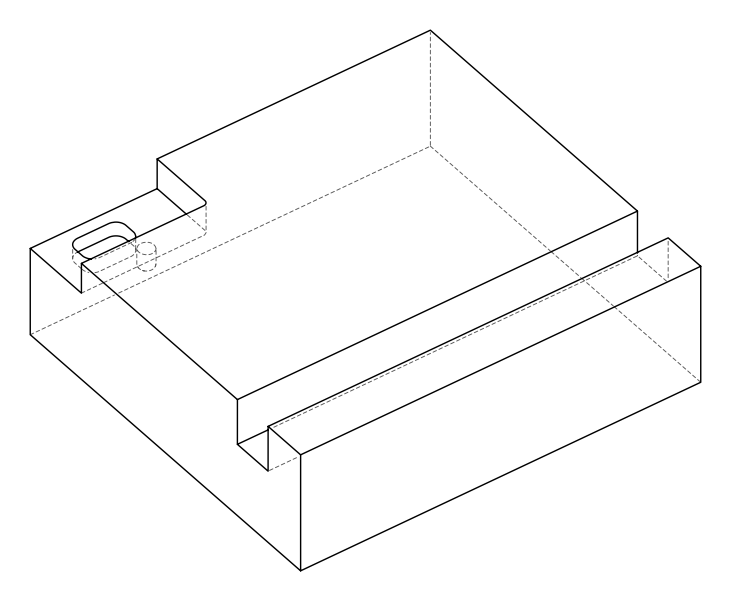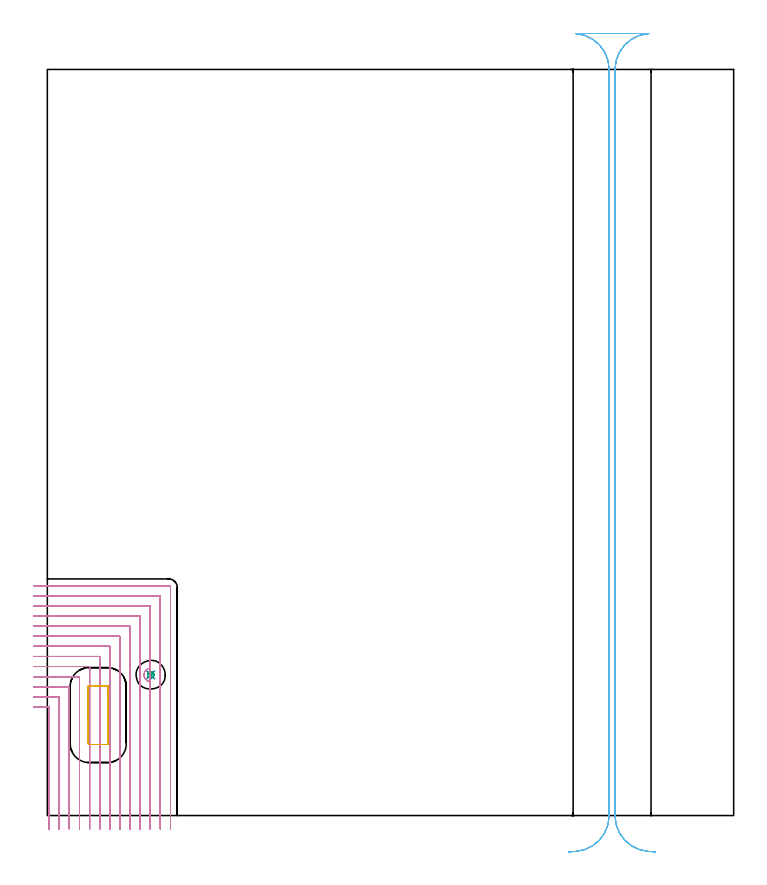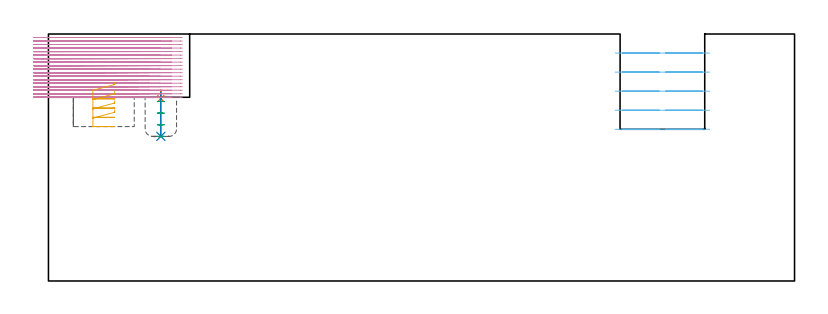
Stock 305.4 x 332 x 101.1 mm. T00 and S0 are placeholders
(PLAN: 6 operations, 5 tool changes, 69.5 min)
(1 SPOT_DRILL | STEP1POCKET | NXT0321_9005460120000 | 0.04 min | 2830 mm3)
(2 DRILL_BLIND_HOLE_INTO_CENTER | STEP1POCKET | UGT0301_229 | 0.08 min | 1601 mm3)
(3 MILL_ROUGH_BLIND_HOLE_CONTOUR | STEP1POCKET | UGT0201_089 | Spiral | 0.26 min | 845 mm3)
(4 MILL_CORNER_NOTCH_RECTANGULAR | CORNER_NOTCH_RECTANGULAR | NXT0201_008 | Follow Part, ap 1.5, ae 75% | 60.03 min | 154293 mm3)
(5 MILL_RECTANGULAR_POCKET | POCKET_RECTANGULAR_STRAIGHT | UGT0201_010 | Follow Part, ap 4, ae 75% | 1 min | 11908 mm3)
(6 MILL_RECTANGULAR_SLOT | SLOT_RECTANGULAR | UGT0201_004 | Follow Part, ap 8, ae 75% | 8.08 min | 448033 mm3)
(TOOL NXT0321_9005460120000 | NC Spot Drill, 142deg, 12mm, Carbide, Uncoated | D12 PA142 FL30 Z2)
(TOOL UGT0301_229 | Twist Drill 11.9 mm | D11.9 PA118 FL100 Z2)
(TOOL UGT0201_089 | End mill 10 mm | D10 R3 FL22 Z4)
(TOOL NXT0201_008 | ENDMILL 6mm [2P460-0600-NA 1630] | D6 FL26 Z6)
(TOOL UGT0201_010 | End Mill 16 mm | D16 FL22 Z2)
(TOOL UGT0201_004 | End Mill 32 mm | D32 FL53 Z6)
(OP 1 SPOT_DRILL)
G17 G21 G94 G90
T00 M6
G54
G17 G0 G90 X46. Y62.6 S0 M3
G43 Z111.1 H0
G94 G81 G98 Z74.645 F250. R78.2
G80
M5
M2
(OP 2 DRILL_BLIND_HOLE_INTO_CENTER)
G17 G21 G94 G90
T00 M6
G54
G17 G0 G90 X46. Y62.6 S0 M3
G43 Z111.1 H0
G94 G81 G98 Z59.2 F250. R77.2
G80
M5
M2
(OP 3 MILL_ROUGH_BLIND_HOLE_CONTOUR)
G17 G21 G94 G90
T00 M6
G54
G17 G0 G90 X46. Y62.6 S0 M3
G43 Z111.1 H0
Z73.45
G94 G3 X46.633 Y63.417 R0.654 F250.
X45.639 Y64.004 R0.817
X44.596 Y62.239 R1.45
X45.639 Y64.004 R-1.45
X45.117 Y63.122 R0.725
X46. Y62.6 R0.725
G0 Z111.1
Z68.7
G3 X46.633 Y63.417 R0.654
X45.639 Y64.004 R0.817
X44.596 Y62.239 R1.45
X45.639 Y64.004 R-1.45
X45.117 Y63.122 R0.725
X46. Y62.6 R0.725
G0 Z111.1
Z63.95
G3 X46.633 Y63.417 R0.654
X45.639 Y64.004 R0.817
X44.596 Y62.239 R1.45
X45.639 Y64.004 R-1.45
X45.117 Y63.122 R0.725
X46. Y62.6 R0.725
G0 Z111.1
Z59.2
G3 X46.633 Y63.417 R0.654
X45.639 Y64.004 R0.817
X44.596 Y62.239 R1.45
X45.639 Y64.004 R-1.45
X45.117 Y63.122 R0.725
X46. Y62.6 R0.725
G0 Z111.1
M5
M2
(OP 4 MILL_CORNER_NOTCH_RECTANGULAR)
G17 G21 G94 G90
T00 M6
G54
G17 G0 G90 X0.8 Y-6. S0 M3
G43 Z111.1 H1
Z99.661
G94 G1 Y-3. F250.
Y48.004 F500.
G3 X0.504 Y48.3 R0.3
G1 X-3.
X-6. F250.
G0 Z111.1
X5.3 Y-6.
Z99.661
G1 Y-3.
Y52.504 F500.
G3 X5.004 Y52.8 R0.3
G1 X-3.
X-6. F250.
G0 Z111.1
X9.8 Y-6.
Z99.661
G1 Y-3.
Y57.004 F500.
G3 X9.504 Y57.3 R0.3
G1 X-3.
X-6. F250.
G0 Z111.1
X14.3 Y-6.
Z99.661
G1 Y-3.
Y61.504 F500.
G3 X14.004 Y61.8 R0.3
G1 X-3.
X-6. F250.
G0 Z111.1
X18.8 Y-6.
Z99.661
G1 Y-3.
Y66.003 F500.
G3 X18.503 Y66.3 R0.3
G1 X-3.
X-6. F250.
G0 Z111.1
X23.3 Y-6.
Z99.661
G1 Y-3.
Y70.503 F500.
G3 X23.003 Y70.8 R0.3
G1 X-3.
X-6. F250.
G0 Z111.1
X27.8 Y-6.
Z99.661
G1 Y-3.
Y75.003 F500.
G3 X27.503 Y75.3 R0.3
G1 X-3.
X-6. F250.
G0 Z111.1
X32.3 Y-6.
Z99.661
G1 Y-3.
Y79.503 F500.
G3 X32.003 Y79.8 R0.3
G1 X-3.
X-6. F250.
G0 Z111.1
X36.8 Y-6.
Z99.661
G1 Y-3.
Y84.003 F500.
G3 X36.503 Y84.3 R0.3
G1 X-3.
X-6. F250.
G0 Z111.1
X41.3 Y-6.
Z99.661
G1 Y-3.
Y88.503 F500.
G3 X41.003 Y88.8 R0.3
G1 X-3.
X-6. F250.
G0 Z111.1
X45.8 Y-6.
Z99.661
G1 Y-3.
Y59.616 F500.
G2 X44.529 Y59.991 R3.003
X44.256 Y60.164 R3.003
G1 X43.883 Y60.486
X43.558 Y60.864
G2 X43.385 Y61.14 R3.007
X44.902 Y65.388 R3.007
X45.544 Y65.56 R2.998
X45.8 Y65.588 R2.998
G1 Y88.503
Y93.002
G3 X45.502 Y93.3 R0.3
G1 X-3.
X-6. F250.
G0 Z111.1
X50.3 Y-6.
Z99.661
G1 Y-3.
Y97.502 F500.
G3 X50.002 Y97.8 R0.3
G1 X-3.
X-6. F250.
G0 Z111.1
X54.8 Y-6.
Z99.661
G1 Y-3.
Y101.5 F500.
G3 X54. Y102.3 R0.8
G1 X-3.
X-6. F250.
G0 Z111.1
X0.8 Y-6.
Z98.222
G1 Y-3.
Y48.004 F500.
G3 X0.504 Y48.3 R0.3
G1 X-3.
X-6. F250.
G0 Z111.1
X5.3 Y-6.
Z98.222
G1 Y-3.
Y52.504 F500.
G3 X5.004 Y52.8 R0.3
G1 X-3.
X-6. F250.
G0 Z111.1
X9.8 Y-6.
Z98.222
G1 Y-3.
Y57.004 F500.
G3 X9.504 Y57.3 R0.3
G1 X-3.
X-6. F250.
G0 Z111.1
X14.3 Y-6.
Z98.222
G1 Y-3.
Y61.504 F500.
G3 X14.004 Y61.8 R0.3
G1 X-3.
X-6. F250.
G0 Z111.1
X18.8 Y-6.
Z98.222
G1 Y-3.
Y66.003 F500.
G3 X18.503 Y66.3 R0.3
G1 X-3.
X-6. F250.
G0 Z111.1
X23.3 Y-6.
Z98.222
G1 Y-3.
Y70.503 F500.
G3 X23.003 Y70.8 R0.3
G1 X-3.
X-6. F250.
G0 Z111.1
X27.8 Y-6.
Z98.222
G1 Y-3.
Y75.003 F500.
G3 X27.503 Y75.3 R0.3
G1 X-3.
X-6. F250.
G0 Z111.1
X32.3 Y-6.
Z98.222
G1 Y-3.
Y79.503 F500.
G3 X32.003 Y79.8 R0.3
G1 X-3.
X-6. F250.
G0 Z111.1
X36.8 Y-6.
Z98.222
G1 Y-3.
Y84.003 F500.
G3 X36.503 Y84.3 R0.3
G1 X-3.
X-6. F250.
G0 Z111.1
X41.3 Y-6.
Z98.222
G1 Y-3.
Y88.503 F500.
G3 X41.003 Y88.8 R0.3
G1 X-3.
X-6. F250.
G0 Z111.1
X45.8 Y-6.
Z98.222
G1 Y-3.
Y59.615 F500.
G2 X44.538 Y59.986 R3.003
X44.256 Y60.163 R3.002
G1 X43.882 Y60.487
X43.558 Y60.864
G2 X43.384 Y61.141 R3.007
X44.902 Y65.388 R3.007
X45.8 Y65.588 R2.998
G1 Y93.002
G3 X45.502 Y93.3 R0.3
G1 X-3.
X-6. F250.
G0 Z111.1
X50.3 Y-6.
Z98.222
G1 Y-3.
Y97.502 F500.
G3 X50.002 Y97.8 R0.3
G1 X-3.
X-6. F250.
G0 Z111.1
X54.8 Y-6.
Z98.222
G1 Y-3.
Y101.5 F500.
G3 X54. Y102.3 R0.8
G1 X-3.
X-6. F250.
G0 Z111.1
X0.8 Y-6.
Z96.783
G1 Y-3.
Y48.004 F500.
G3 X0.504 Y48.3 R0.3
G1 X-3.
X-6. F250.
G0 Z111.1
X5.3 Y-6.
Z96.783
G1 Y-3.
Y52.504 F500.
G3 X5.004 Y52.8 R0.3
G1 X-3.
X-6. F250.
G0 Z111.1
X9.8 Y-6.
Z96.783
G1 Y-3.
Y57.004 F500.
G3 X9.504 Y57.3 R0.3
G1 X-3.
X-6. F250.
G0 Z111.1
X14.3 Y-6.
Z96.783
G1 Y-3.
Y61.504 F500.
G3 X14.004 Y61.8 R0.3
G1 X-3.
X-6. F250.
G0 Z111.1
X18.8 Y-6.
Z96.783
G1 Y-3.
Y66.003 F500.
G3 X18.503 Y66.3 R0.3
G1 X-3.
X-6. F250.
G0 Z111.1
X23.3 Y-6.
Z96.783
G1 Y-3.
Y70.503 F500.
G3 X23.003 Y70.8 R0.3
G1 X-3.
X-6. F250.
G0 Z111.1
X27.8 Y-6.
Z96.783
G1 Y-3.
Y75.003 F500.
G3 X27.503 Y75.3 R0.3
G1 X-3.
X-6. F250.
G0 Z111.1
X32.3 Y-6.
Z96.783
G1 Y-3.
Y79.503 F500.
G3 X32.003 Y79.8 R0.3
G1 X-3.
X-6. F250.
G0 Z111.1
X36.8 Y-6.
Z96.783
G1 Y-3.
Y84.003 F500.
G3 X36.503 Y84.3 R0.3
G1 X-3.
X-6. F250.
G0 Z111.1
X41.3 Y-6.
Z96.783
G1 Y-3.
Y88.503 F500.
G3 X41.003 Y88.8 R0.3
G1 X-3.
X-6. F250.
G0 Z111.1
X45.8 Y-6.
Z96.783
G1 Y-3.
Y59.616 F500.
G2 X44.537 Y59.986 R3.003
X44.256 Y60.163 R3.002
G1 X43.881 Y60.488
X43.558 Y60.864
G2 X43.384 Y61.141 R3.007
X44.902 Y65.388 R3.007
X45.8 Y65.588 R2.998
G1 Y93.002
G3 X45.502 Y93.3 R0.3
G1 X-3.
X-6. F250.
G0 Z111.1
X50.3 Y-6.
Z96.783
G1 Y-3.
Y97.502 F500.
G3 X50.002 Y97.8 R0.3
G1 X-3.
X-6. F250.
G0 Z111.1
X54.8 Y-6.
Z96.783
G1 Y-3.
Y101.5 F500.
G3 X54. Y102.3 R0.8
G1 X-3.
X-6. F250.
G0 Z111.1
X0.8 Y-6.
Z95.344
G1 Y-3.
Y48.004 F500.
G3 X0.504 Y48.3 R0.3
G1 X-3.
X-6. F250.
G0 Z111.1
X5.3 Y-6.
Z95.344
G1 Y-3.
Y52.504 F500.
G3 X5.004 Y52.8 R0.3
G1 X-3.
X-6. F250.
G0 Z111.1
X9.8 Y-6.
Z95.344
G1 Y-3.
Y57.004 F500.
G3 X9.504 Y57.3 R0.3
G1 X-3.
X-6. F250.
G0 Z111.1
X14.3 Y-6.
Z95.344
G1 Y-3.
Y61.504 F500.
G3 X14.004 Y61.8 R0.3
G1 X-3.
X-6. F250.
G0 Z111.1
X18.8 Y-6.
Z95.344
G1 Y-3.
Y66.003 F500.
G3 X18.503 Y66.3 R0.3
G1 X-3.
X-6. F250.
G0 Z111.1
X23.3 Y-6.
Z95.344
G1 Y-3.
Y70.503 F500.
G3 X23.003 Y70.8 R0.3
G1 X-3.
X-6. F250.
G0 Z111.1
X27.8 Y-6.
Z95.344
G1 Y-3.
Y75.003 F500.
G3 X27.503 Y75.3 R0.3
G1 X-3.
X-6. F250.
G0 Z111.1
X32.3 Y-6.
Z95.344
G1 Y-3.
Y79.503 F500.
G3 X32.003 Y79.8 R0.3
G1 X-3.
X-6. F250.
G0 Z111.1
X36.8 Y-6.
Z95.344
G1 Y-3.
Y84.003 F500.
G3 X36.503 Y84.3 R0.3
G1 X-3.
X-6. F250.
G0 Z111.1
X41.3 Y-6.
Z95.344
G1 Y-3.
Y88.503 F500.
G3 X41.003 Y88.8 R0.3
G1 X-3.
X-6. F250.
G0 Z111.1
X45.8 Y-6.
Z95.344
G1 Y-3.
Y59.616 F500.
G2 X44.256 Y60.164 R3.003
G1 X43.881 Y60.488
X43.558 Y60.863
G2 X44.902 Y65.388 R3.007
X45.8 Y65.588 R2.998
G1 Y93.002
G3 X45.502 Y93.3 R0.3
G1 X-3.
X-6. F250.
G0 Z111.1
X50.3 Y-6.
Z95.344
G1 Y-3.
Y97.502 F500.
G3 X50.002 Y97.8 R0.3
G1 X-3.
X-6. F250.
G0 Z111.1
X54.8 Y-6.
Z95.344
G1 Y-3.
Y101.5 F500.
G3 X54. Y102.3 R0.8
G1 X-3.
X-6. F250.
G0 Z111.1
X0.8 Y-6.
Z93.905
G1 Y-3.
Y48.004 F500.
G3 X0.504 Y48.3 R0.3
G1 X-3.
X-6. F250.
G0 Z111.1
X5.3 Y-6.
Z93.905
G1 Y-3.
Y52.504 F500.
G3 X5.004 Y52.8 R0.3
G1 X-3.
X-6. F250.
G0 Z111.1
X9.8 Y-6.
Z93.905
G1 Y-3.
Y57.004 F500.
G3 X9.504 Y57.3 R0.3
G1 X-3.
X-6. F250.
G0 Z111.1
X14.3 Y-6.
Z93.905
G1 Y-3.
Y61.504 F500.
G3 X14.004 Y61.8 R0.3
G1 X-3.
X-6. F250.
G0 Z111.1
X18.8 Y-6.
Z93.905
G1 Y-3.
Y66.003 F500.
G3 X18.503 Y66.3 R0.3
G1 X-3.
X-6. F250.
G0 Z111.1
X23.3 Y-6.
Z93.905
G1 Y-3.
Y70.503 F500.
G3 X23.003 Y70.8 R0.3
G1 X-3.
X-6. F250.
G0 Z111.1
X27.8 Y-6.
Z93.905
G1 Y-3.
Y75.003 F500.
G3 X27.503 Y75.3 R0.3
G1 X-3.
X-6. F250.
G0 Z111.1
X32.3 Y-6.
Z93.905
G1 Y-3.
Y79.503 F500.
G3 X32.003 Y79.8 R0.3
G1 X-3.
X-6. F250.
G0 Z111.1
X36.8 Y-6.
Z93.905
G1 Y-3.
Y84.003 F500.
G3 X36.503 Y84.3 R0.3
G1 X-3.
X-6. F250.
G0 Z111.1
X41.3 Y-6.
Z93.905
G1 Y-3.
Y88.503 F500.
G3 X41.003 Y88.8 R0.3
G1 X-3.
X-6. F250.
G0 Z111.1
X45.8 Y-6.
Z93.905
G1 Y-3.
Y59.17 F500.
Y62.17 F250.
G0 Z111.1
Y62.937
Z93.905
G1 Y65.937
Y93.002 F500.
G3 X45.502 Y93.3 R0.3
G1 X-3.
X-6. F250.
G0 Z111.1
X50.3 Y-6.
Z93.905
G1 Y-3.
Y97.502 F500.
G3 X50.002 Y97.8 R0.3
G1 X-3.
X-6. F250.
G0 Z111.1
X54.8 Y-6.
Z93.905
G1 Y-3.
Y101.5 F500.
G3 X54. Y102.3 R0.8
G1 X-3.
X-6. F250.
G0 Z111.1
X0.8 Y-6.
Z92.467
G1 Y-3.
Y48.004 F500.
G3 X0.504 Y48.3 R0.3
G1 X-3.
X-6. F250.
G0 Z111.1
X5.3 Y-6.
Z92.467
G1 Y-3.
Y52.504 F500.
G3 X5.004 Y52.8 R0.3
G1 X-3.
X-6. F250.
G0 Z111.1
X9.8 Y-6.
Z92.467
G1 Y-3.
Y57.004 F500.
G3 X9.504 Y57.3 R0.3
G1 X-3.
X-6. F250.
G0 Z111.1
X14.3 Y-6.
Z92.467
G1 Y-3.
Y61.504 F500.
G3 X14.004 Y61.8 R0.3
G1 X-3.
X-6. F250.
G0 Z111.1
X18.8 Y-6.
Z92.467
G1 Y-3.
Y66.003 F500.
G3 X18.503 Y66.3 R0.3
G1 X-3.
X-6. F250.
G0 Z111.1
X23.3 Y-6.
Z92.467
G1 Y-3.
Y70.503 F500.
G3 X23.003 Y70.8 R0.3
G1 X-3.
X-6. F250.
G0 Z111.1
X27.8 Y-6.
Z92.467
G1 Y-3.
Y75.003 F500.
G3 X27.503 Y75.3 R0.3
G1 X-3.
X-6. F250.
G0 Z111.1
X32.3 Y-6.
Z92.467
G1 Y-3.
Y79.503 F500.
G3 X32.003 Y79.8 R0.3
G1 X-3.
X-6. F250.
G0 Z111.1
X36.8 Y-6.
Z92.467
G1 Y-3.
Y84.003 F500.
G3 X36.503 Y84.3 R0.3
G1 X-3.
X-6. F250.
G0 Z111.1
X41.3 Y-6.
Z92.467
G1 Y-3.
Y88.503 F500.
G3 X41.003 Y88.8 R0.3
G1 X-3.
X-6. F250.
G0 Z111.1
X45.8 Y-6.
Z92.467
G1 Y-3.
Y59.169 F500.
Y62.169 F250.
G0 Z111.1
Y63.016
Z92.467
G1 Y66.016
Y93.002 F500.
G3 X45.502 Y93.3 R0.3
G1 X-3.
X-6. F250.
G0 Z111.1
X50.3 Y-6.
Z92.467
G1 Y-3.
Y97.502 F500.
G3 X50.002 Y97.8 R0.3
G1 X-3.
X-6. F250.
G0 Z111.1
X54.8 Y-6.
Z92.467
G1 Y-3.
Y101.5 F500.
G3 X54. Y102.3 R0.8
G1 X-3.
X-6. F250.
G0 Z111.1
X0.8 Y-6.
Z91.028
G1 Y-3.
Y48.004 F500.
G3 X0.504 Y48.3 R0.3
G1 X-3.
X-6. F250.
G0 Z111.1
X5.3 Y-6.
Z91.028
G1 Y-3.
Y52.504 F500.
G3 X5.004 Y52.8 R0.3
G1 X-3.
X-6. F250.
G0 Z111.1
X9.8 Y-6.
Z91.028
G1 Y-3.
Y57.004 F500.
G3 X9.504 Y57.3 R0.3
G1 X-3.
X-6. F250.
G0 Z111.1
X14.3 Y-6.
Z91.028
G1 Y-3.
Y61.504 F500.
G3 X14.004 Y61.8 R0.3
G1 X-3.
X-6. F250.
G0 Z111.1
X18.8 Y-6.
Z91.028
G1 Y-3.
Y66.003 F500.
G3 X18.503 Y66.3 R0.3
G1 X-3.
X-6. F250.
G0 Z111.1
X23.3 Y-6.
Z91.028
G1 Y-3.
Y70.503 F500.
G3 X23.003 Y70.8 R0.3
G1 X-3.
X-6. F250.
G0 Z111.1
X27.8 Y-6.
Z91.028
G1 Y-3.
Y75.003 F500.
G3 X27.503 Y75.3 R0.3
G1 X-3.
X-6. F250.
G0 Z111.1
X32.3 Y-6.
Z91.028
G1 Y-3.
Y79.503 F500.
G3 X32.003 Y79.8 R0.3
G1 X-3.
X-6. F250.
G0 Z111.1
X36.8 Y-6.
Z91.028
G1 Y-3.
Y84.003 F500.
G3 X36.503 Y84.3 R0.3
G1 X-3.
X-6. F250.
G0 Z111.1
X41.3 Y-6.
Z91.028
G1 Y-3.
Y88.503 F500.
G3 X41.003 Y88.8 R0.3
G1 X-3.
X-6. F250.
G0 Z111.1
X45.8 Y-6.
Z91.028
G1 Y-3.
Y59.169 F500.
Y62.169 F250.
G0 Z111.1
Y63.016
Z91.028
G1 Y66.016
Y93.002 F500.
G3 X45.502 Y93.3 R0.3
G1 X-3.
X-6. F250.
G0 Z111.1
X50.3 Y-6.
Z91.028
G1 Y-3.
Y97.502 F500.
G3 X50.002 Y97.8 R0.3
G1 X-3.
X-6. F250.
G0 Z111.1
X54.8 Y-6.
Z91.028
G1 Y-3.
Y101.5 F500.
G3 X54. Y102.3 R0.8
G1 X-3.
X-6. F250.
G0 Z111.1
X0.8 Y-6.
Z89.589
G1 Y-3.
Y48.004 F500.
G3 X0.504 Y48.3 R0.3
G1 X-3.
X-6. F250.
G0 Z111.1
X5.3 Y-6.
Z89.589
G1 Y-3.
Y52.504 F500.
G3 X5.004 Y52.8 R0.3
G1 X-3.
X-6. F250.
G0 Z111.1
X9.8 Y-6.
Z89.589
G1 Y-3.
Y57.004 F500.
G3 X9.504 Y57.3 R0.3
G1 X-3.
X-6. F250.
G0 Z111.1
X14.3 Y-6.
Z89.589
G1 Y-3.
Y61.504 F500.
G3 X14.004 Y61.8 R0.3
G1 X-3.
X-6. F250.
G0 Z111.1
X18.8 Y-6.
Z89.589
G1 Y-3.
Y66.003 F500.
G3 X18.503 Y66.3 R0.3
G1 X-3.
X-6. F250.
G0 Z111.1
X23.3 Y-6.
Z89.589
G1 Y-3.
Y70.503 F500.
G3 X23.003 Y70.8 R0.3
G1 X-3.
X-6. F250.
G0 Z111.1
X27.8 Y-6.
Z89.589
G1 Y-3.
Y75.003 F500.
G3 X27.503 Y75.3 R0.3
G1 X-3.
X-6. F250.
G0 Z111.1
X32.3 Y-6.
Z89.589
G1 Y-3.
Y79.503 F500.
G3 X32.003 Y79.8 R0.3
G1 X-3.
X-6. F250.
G0 Z111.1
X36.8 Y-6.
Z89.589
G1 Y-3.
Y84.003 F500.
G3 X36.503 Y84.3 R0.3
G1 X-3.
X-6. F250.
G0 Z111.1
X41.3 Y-6.
Z89.589
G1 Y-3.
Y88.503 F500.
G3 X41.003 Y88.8 R0.3
G1 X-3.
X-6. F250.
G0 Z111.1
X45.8 Y-6.
Z89.589
G1 Y-3.
Y59.169 F500.
Y62.169 F250.
G0 Z111.1
Y63.016
Z89.589
G1 Y66.016
Y93.002 F500.
G3 X45.502 Y93.3 R0.3
G1 X-3.
X-6. F250.
G0 Z111.1
X50.3 Y-6.
Z89.589
G1 Y-3.
Y97.502 F500.
G3 X50.002 Y97.8 R0.3
G1 X-3.
X-6. F250.
G0 Z111.1
X54.8 Y-6.
Z89.589
G1 Y-3.
Y101.5 F500.
G3 X54. Y102.3 R0.8
G1 X-3.
X-6. F250.
G0 Z111.1
X0.8 Y-6.
Z88.15
G1 Y-3.
Y48.004 F500.
G3 X0.504 Y48.3 R0.3
G1 X-3.
X-6. F250.
G0 Z111.1
X5.3 Y-6.
Z88.15
G1 Y-3.
Y52.504 F500.
G3 X5.004 Y52.8 R0.3
G1 X-3.
X-6. F250.
G0 Z111.1
X9.8 Y-6.
Z88.15
G1 Y-3.
Y57.004 F500.
G3 X9.504 Y57.3 R0.3
G1 X-3.
X-6. F250.
G0 Z111.1
X14.3 Y-6.
Z88.15
G1 Y-3.
Y61.504 F500.
G3 X14.004 Y61.8 R0.3
G1 X-3.
X-6. F250.
G0 Z111.1
X18.8 Y-6.
Z88.15
G1 Y-3.
Y66.003 F500.
G3 X18.503 Y66.3 R0.3
G1 X-3.
X-6. F250.
G0 Z111.1
X23.3 Y-6.
Z88.15
G1 Y-3.
Y70.503 F500.
G3 X23.003 Y70.8 R0.3
G1 X-3.
X-6. F250.
G0 Z111.1
X27.8 Y-6.
Z88.15
G1 Y-3.
Y75.003 F500.
G3 X27.503 Y75.3 R0.3
G1 X-3.
X-6. F250.
G0 Z111.1
X32.3 Y-6.
Z88.15
G1 Y-3.
Y79.503 F500.
G3 X32.003 Y79.8 R0.3
G1 X-3.
X-6. F250.
G0 Z111.1
X36.8 Y-6.
Z88.15
G1 Y-3.
Y84.003 F500.
G3 X36.503 Y84.3 R0.3
G1 X-3.
X-6. F250.
G0 Z111.1
X41.3 Y-6.
Z88.15
G1 Y-3.
Y88.503 F500.
G3 X41.003 Y88.8 R0.3
G1 X-3.
X-6. F250.
G0 Z111.1
X45.8 Y-6.
Z88.15
G1 Y-3.
Y59.169 F500.
Y62.169 F250.
G0 Z111.1
Y63.016
Z88.15
G1 Y66.016
Y93.002 F500.
G3 X45.502 Y93.3 R0.3
G1 X-3.
X-6. F250.
G0 Z111.1
X50.3 Y-6.
Z88.15
G1 Y-3.
Y97.502 F500.
G3 X50.002 Y97.8 R0.3
G1 X-3.
X-6. F250.
G0 Z111.1
X54.8 Y-6.
Z88.15
G1 Y-3.
Y101.5 F500.
G3 X54. Y102.3 R0.8
G1 X-3.
X-6. F250.
G0 Z111.1
X0.8 Y-6.
Z86.711
G1 Y-3.
Y48.004 F500.
G3 X0.504 Y48.3 R0.3
G1 X-3.
X-6. F250.
G0 Z111.1
X5.3 Y-6.
Z86.711
G1 Y-3.
Y52.504 F500.
G3 X5.004 Y52.8 R0.3
G1 X-3.
X-6. F250.
G0 Z111.1
X9.8 Y-6.
Z86.711
G1 Y-3.
Y57.004 F500.
G3 X9.504 Y57.3 R0.3
G1 X-3.
X-6. F250.
G0 Z111.1
X14.3 Y-6.
Z86.711
G1 Y-3.
Y61.504 F500.
G3 X14.004 Y61.8 R0.3
G1 X-3.
X-6. F250.
G0 Z111.1
X18.8 Y-6.
Z86.711
G1 Y-3.
Y66.003 F500.
G3 X18.503 Y66.3 R0.3
G1 X-3.
X-6. F250.
G0 Z111.1
X23.3 Y-6.
Z86.711
G1 Y-3.
Y70.503 F500.
G3 X23.003 Y70.8 R0.3
G1 X-3.
X-6. F250.
G0 Z111.1
X27.8 Y-6.
Z86.711
G1 Y-3.
Y75.003 F500.
G3 X27.503 Y75.3 R0.3
G1 X-3.
X-6. F250.
G0 Z111.1
X32.3 Y-6.
Z86.711
G1 Y-3.
Y79.503 F500.
G3 X32.003 Y79.8 R0.3
G1 X-3.
X-6. F250.
G0 Z111.1
X36.8 Y-6.
Z86.711
G1 Y-3.
Y84.003 F500.
G3 X36.503 Y84.3 R0.3
G1 X-3.
X-6. F250.
G0 Z111.1
X41.3 Y-6.
Z86.711
G1 Y-3.
Y88.503 F500.
G3 X41.003 Y88.8 R0.3
G1 X-3.
X-6. F250.
G0 Z111.1
X45.8 Y-6.
Z86.711
G1 Y-3.
Y59.169 F500.
Y62.169 F250.
G0 Z111.1
Y63.016
Z86.711
G1 Y66.016
Y93.002 F500.
G3 X45.502 Y93.3 R0.3
G1 X-3.
X-6. F250.
G0 Z111.1
X50.3 Y-6.
Z86.711
G1 Y-3.
Y97.502 F500.
G3 X50.002 Y97.8 R0.3
G1 X-3.
X-6. F250.
G0 Z111.1
X54.8 Y-6.
Z86.711
G1 Y-3.
Y101.5 F500.
G3 X54. Y102.3 R0.8
G1 X-3.
X-6. F250.
G0 Z111.1
X0.8 Y-6.
Z85.272
G1 Y-3.
Y48.004 F500.
G3 X0.504 Y48.3 R0.3
G1 X-3.
X-6. F250.
G0 Z111.1
X5.3 Y-6.
Z85.272
G1 Y-3.
Y52.504 F500.
G3 X5.004 Y52.8 R0.3
G1 X-3.
X-6. F250.
G0 Z111.1
X9.8 Y-6.
Z85.272
G1 Y-3.
Y57.004 F500.
G3 X9.504 Y57.3 R0.3
G1 X-3.
X-6. F250.
G0 Z111.1
X14.3 Y-6.
Z85.272
G1 Y-3.
Y61.504 F500.
G3 X14.004 Y61.8 R0.3
G1 X-3.
X-6. F250.
G0 Z111.1
X18.8 Y-6.
Z85.272
G1 Y-3.
Y66.003 F500.
G3 X18.503 Y66.3 R0.3
G1 X-3.
X-6. F250.
G0 Z111.1
X23.3 Y-6.
Z85.272
G1 Y-3.
Y70.503 F500.
G3 X23.003 Y70.8 R0.3
G1 X-3.
X-6. F250.
G0 Z111.1
X27.8 Y-6.
Z85.272
G1 Y-3.
Y75.003 F500.
G3 X27.503 Y75.3 R0.3
G1 X-3.
X-6. F250.
G0 Z111.1
X32.3 Y-6.
Z85.272
G1 Y-3.
Y79.503 F500.
G3 X32.003 Y79.8 R0.3
G1 X-3.
X-6. F250.
G0 Z111.1
X36.8 Y-6.
Z85.272
G1 Y-3.
Y84.003 F500.
G3 X36.503 Y84.3 R0.3
G1 X-3.
X-6. F250.
G0 Z111.1
X41.3 Y-6.
Z85.272
G1 Y-3.
Y88.503 F500.
G3 X41.003 Y88.8 R0.3
G1 X-3.
X-6. F250.
G0 Z111.1
X45.8 Y-6.
Z85.272
G1 Y-3.
Y59.169 F500.
Y62.169 F250.
G0 Z111.1
Y63.016
Z85.272
G1 Y66.016
Y93.002 F500.
G3 X45.502 Y93.3 R0.3
G1 X-3.
X-6. F250.
G0 Z111.1
X50.3 Y-6.
Z85.272
G1 Y-3.
Y97.502 F500.
G3 X50.002 Y97.8 R0.3
G1 X-3.
X-6. F250.
G0 Z111.1
X54.8 Y-6.
Z85.272
G1 Y-3.
Y101.5 F500.
G3 X54. Y102.3 R0.8
G1 X-3.
X-6. F250.
G0 Z111.1
X0.8 Y-6.
Z83.833
G1 Y-3.
Y48.004 F500.
G3 X0.504 Y48.3 R0.3
G1 X-3.
X-6. F250.
G0 Z111.1
X5.3 Y-6.
Z83.833
G1 Y-3.
Y52.504 F500.
G3 X5.004 Y52.8 R0.3
G1 X-3.
X-6. F250.
G0 Z111.1
X9.8 Y-6.
Z83.833
G1 Y-3.
Y57.004 F500.
G3 X9.504 Y57.3 R0.3
G1 X-3.
X-6. F250.
G0 Z111.1
X14.3 Y-6.
Z83.833
G1 Y-3.
Y61.504 F500.
G3 X14.004 Y61.8 R0.3
G1 X-3.
X-6. F250.
G0 Z111.1
X18.8 Y-6.
Z83.833
G1 Y-3.
Y66.003 F500.
G3 X18.503 Y66.3 R0.3
G1 X-3.
X-6. F250.
G0 Z111.1
X23.3 Y-6.
Z83.833
G1 Y-3.
Y70.503 F500.
G3 X23.003 Y70.8 R0.3
G1 X-3.
X-6. F250.
G0 Z111.1
X27.8 Y-6.
Z83.833
G1 Y-3.
Y75.003 F500.
G3 X27.503 Y75.3 R0.3
G1 X-3.
X-6. F250.
G0 Z111.1
X32.3 Y-6.
Z83.833
G1 Y-3.
Y79.503 F500.
G3 X32.003 Y79.8 R0.3
G1 X-3.
X-6. F250.
G0 Z111.1
X36.8 Y-6.
Z83.833
G1 Y-3.
Y84.003 F500.
G3 X36.503 Y84.3 R0.3
G1 X-3.
X-6. F250.
G0 Z111.1
X41.3 Y-6.
Z83.833
G1 Y-3.
Y88.503 F500.
G3 X41.003 Y88.8 R0.3
G1 X-3.
X-6. F250.
G0 Z111.1
X45.8 Y-6.
Z83.833
G1 Y-3.
Y59.169 F500.
Y62.169 F250.
G0 Z111.1
Y63.016
Z83.833
G1 Y66.016
Y93.002 F500.
G3 X45.502 Y93.3 R0.3
G1 X-3.
X-6. F250.
G0 Z111.1
X50.3 Y-6.
Z83.833
G1 Y-3.
Y97.502 F500.
G3 X50.002 Y97.8 R0.3
G1 X-3.
X-6. F250.
G0 Z111.1
X54.8 Y-6.
Z83.833
G1 Y-3.
Y101.5 F500.
G3 X54. Y102.3 R0.8
G1 X-3.
X-6. F250.
G0 Z111.1
X0.8 Y-6.
Z82.394
G1 Y-3.
Y48.004 F500.
G3 X0.504 Y48.3 R0.3
G1 X-3.
X-6. F250.
G0 Z111.1
X5.3 Y-6.
Z82.394
G1 Y-3.
Y52.504 F500.
G3 X5.004 Y52.8 R0.3
G1 X-3.
X-6. F250.
G0 Z111.1
X9.8 Y-6.
Z82.394
G1 Y-3.
Y57.004 F500.
G3 X9.504 Y57.3 R0.3
G1 X-3.
X-6. F250.
G0 Z111.1
X14.3 Y-6.
Z82.394
G1 Y-3.
Y61.504 F500.
G3 X14.004 Y61.8 R0.3
G1 X-3.
X-6. F250.
G0 Z111.1
X18.8 Y-6.
Z82.394
G1 Y-3.
Y66.003 F500.
G3 X18.503 Y66.3 R0.3
G1 X-3.
X-6. F250.
G0 Z111.1
X23.3 Y-6.
Z82.394
G1 Y-3.
Y70.503 F500.
G3 X23.003 Y70.8 R0.3
G1 X-3.
X-6. F250.
G0 Z111.1
X27.8 Y-6.
Z82.394
G1 Y-3.
Y75.003 F500.
G3 X27.503 Y75.3 R0.3
G1 X-3.
X-6. F250.
G0 Z111.1
X32.3 Y-6.
Z82.394
G1 Y-3.
Y79.503 F500.
G3 X32.003 Y79.8 R0.3
G1 X-3.
X-6. F250.
G0 Z111.1
X36.8 Y-6.
Z82.394
G1 Y-3.
Y84.003 F500.
G3 X36.503 Y84.3 R0.3
G1 X-3.
X-6. F250.
G0 Z111.1
X41.3 Y-6.
Z82.394
G1 Y-3.
Y88.503 F500.
G3 X41.003 Y88.8 R0.3
G1 X-3.
X-6. F250.
G0 Z111.1
X45.8 Y-6.
Z82.394
G1 Y-3.
Y59.169 F500.
Y62.169 F250.
G0 Z111.1
Y63.016
Z82.394
G1 Y66.016
Y93.002 F500.
G3 X45.502 Y93.3 R0.3
G1 X-3.
X-6. F250.
G0 Z111.1
X50.3 Y-6.
Z82.394
G1 Y-3.
Y97.502 F500.
G3 X50.002 Y97.8 R0.3
G1 X-3.
X-6. F250.
G0 Z111.1
X54.8 Y-6.
Z82.394
G1 Y-3.
Y101.5 F500.
G3 X54. Y102.3 R0.8
G1 X-3.
X-6. F250.
G0 Z111.1
X0.8 Y-6.
Z80.956
G1 Y-3.
Y48.004 F500.
G3 X0.504 Y48.3 R0.3
G1 X-3.
X-6. F250.
G0 Z111.1
X5.3 Y-6.
Z80.956
G1 Y-3.
Y52.504 F500.
G3 X5.004 Y52.8 R0.3
G1 X-3.
X-6. F250.
G0 Z111.1
X9.8 Y-6.
Z80.956
G1 Y-3.
Y57.004 F500.
G3 X9.504 Y57.3 R0.3
G1 X-3.
X-6. F250.
G0 Z111.1
X14.3 Y-6.
Z80.956
G1 Y-3.
Y61.504 F500.
G3 X14.004 Y61.8 R0.3
G1 X-3.
X-6. F250.
G0 Z111.1
X18.8 Y-6.
Z80.956
G1 Y-3.
Y66.003 F500.
G3 X18.503 Y66.3 R0.3
G1 X-3.
X-6. F250.
G0 Z111.1
X23.3 Y-6.
Z80.956
G1 Y-3.
Y70.503 F500.
G3 X23.003 Y70.8 R0.3
G1 X-3.
X-6. F250.
G0 Z111.1
X27.8 Y-6.
Z80.956
G1 Y-3.
Y75.003 F500.
G3 X27.503 Y75.3 R0.3
G1 X-3.
X-6. F250.
G0 Z111.1
X32.3 Y-6.
Z80.956
G1 Y-3.
Y79.503 F500.
G3 X32.003 Y79.8 R0.3
G1 X-3.
X-6. F250.
G0 Z111.1
X36.8 Y-6.
Z80.956
G1 Y-3.
Y84.003 F500.
G3 X36.503 Y84.3 R0.3
G1 X-3.
X-6. F250.
G0 Z111.1
X41.3 Y-6.
Z80.956
G1 Y-3.
Y88.503 F500.
G3 X41.003 Y88.8 R0.3
G1 X-3.
X-6. F250.
G0 Z111.1
X45.8 Y-6.
Z80.956
G1 Y-3.
Y59.169 F500.
Y62.169 F250.
G0 Z111.1
Y63.016
Z80.956
G1 Y66.016
Y93.002 F500.
G3 X45.502 Y93.3 R0.3
G1 X-3.
X-6. F250.
G0 Z111.1
X50.3 Y-6.
Z80.956
G1 Y-3.
Y97.502 F500.
G3 X50.002 Y97.8 R0.3
G1 X-3.
X-6. F250.
G0 Z111.1
X54.8 Y-6.
Z80.956
G1 Y-3.
Y101.5 F500.
G3 X54. Y102.3 R0.8
G1 X-3.
X-6. F250.
G0 Z111.1
X0.8 Y-6.
Z79.517
G1 Y-3.
Y48.004 F500.
G3 X0.504 Y48.3 R0.3
G1 X-3.
X-6. F250.
G0 Z111.1
X5.3 Y-6.
Z79.517
G1 Y-3.
Y52.504 F500.
G3 X5.004 Y52.8 R0.3
G1 X-3.
X-6. F250.
G0 Z111.1
X9.8 Y-6.
Z79.517
G1 Y-3.
Y57.004 F500.
G3 X9.504 Y57.3 R0.3
G1 X-3.
X-6. F250.
G0 Z111.1
X14.3 Y-6.
Z79.517
G1 Y-3.
Y61.504 F500.
G3 X14.004 Y61.8 R0.3
G1 X-3.
X-6. F250.
G0 Z111.1
X18.8 Y-6.
Z79.517
G1 Y-3.
Y66.003 F500.
G3 X18.503 Y66.3 R0.3
G1 X-3.
X-6. F250.
G0 Z111.1
X23.3 Y-6.
Z79.517
G1 Y-3.
Y70.503 F500.
G3 X23.003 Y70.8 R0.3
G1 X-3.
X-6. F250.
G0 Z111.1
X27.8 Y-6.
Z79.517
G1 Y-3.
Y75.003 F500.
G3 X27.503 Y75.3 R0.3
G1 X-3.
X-6. F250.
G0 Z111.1
X32.3 Y-6.
Z79.517
G1 Y-3.
Y79.503 F500.
G3 X32.003 Y79.8 R0.3
G1 X-3.
X-6. F250.
G0 Z111.1
X36.8 Y-6.
Z79.517
G1 Y-3.
Y84.003 F500.
G3 X36.503 Y84.3 R0.3
G1 X-3.
X-6. F250.
G0 Z111.1
X41.3 Y-6.
Z79.517
G1 Y-3.
Y88.503 F500.
G3 X41.003 Y88.8 R0.3
G1 X-3.
X-6. F250.
G0 Z111.1
X45.8 Y-6.
Z79.517
G1 Y-3.
Y59.169 F500.
Y62.169 F250.
G0 Z111.1
Y63.016
Z79.517
G1 Y66.016
Y93.002 F500.
G3 X45.502 Y93.3 R0.3
G1 X-3.
X-6. F250.
G0 Z111.1
X50.3 Y-6.
Z79.517
G1 Y-3.
Y97.502 F500.
G3 X50.002 Y97.8 R0.3
G1 X-3.
X-6. F250.
G0 Z111.1
X54.8 Y-6.
Z79.517
G1 Y-3.
Y101.5 F500.
G3 X54. Y102.3 R0.8
G1 X-3.
X-6. F250.
G0 Z111.1
X0.8 Y-6.
Z78.078
G1 Y-3.
Y48.004 F500.
G3 X0.504 Y48.3 R0.3
G1 X-3.
X-6. F250.
G0 Z111.1
X5.3 Y-6.
Z78.078
G1 Y-3.
Y52.504 F500.
G3 X5.004 Y52.8 R0.3
G1 X-3.
X-6. F250.
G0 Z111.1
X9.8 Y-6.
Z78.078
G1 Y-3.
Y57.004 F500.
G3 X9.504 Y57.3 R0.3
G1 X-3.
X-6. F250.
G0 Z111.1
X14.3 Y-6.
Z78.078
G1 Y-3.
Y61.504 F500.
G3 X14.004 Y61.8 R0.3
G1 X-3.
X-6. F250.
G0 Z111.1
X18.8 Y-6.
Z78.078
G1 Y-3.
Y66.003 F500.
G3 X18.503 Y66.3 R0.3
G1 X-3.
X-6. F250.
G0 Z111.1
X23.3 Y-6.
Z78.078
G1 Y-3.
Y70.503 F500.
G3 X23.003 Y70.8 R0.3
G1 X-3.
X-6. F250.
G0 Z111.1
X27.8 Y-6.
Z78.078
G1 Y-3.
Y75.003 F500.
G3 X27.503 Y75.3 R0.3
G1 X-3.
X-6. F250.
G0 Z111.1
X32.3 Y-6.
Z78.078
G1 Y-3.
Y79.503 F500.
G3 X32.003 Y79.8 R0.3
G1 X-3.
X-6. F250.
G0 Z111.1
X36.8 Y-6.
Z78.078
G1 Y-3.
Y84.003 F500.
G3 X36.503 Y84.3 R0.3
G1 X-3.
X-6. F250.
G0 Z111.1
X41.3 Y-6.
Z78.078
G1 Y-3.
Y88.503 F500.
G3 X41.003 Y88.8 R0.3
G1 X-3.
X-6. F250.
G0 Z111.1
X45.8 Y-6.
Z78.078
G1 Y-3.
Y59.169 F500.
Y62.169 F250.
G0 Z111.1
Y63.016
Z78.078
G1 Y66.016
Y93.002 F500.
G3 X45.502 Y93.3 R0.3
G1 X-3.
X-6. F250.
G0 Z111.1
X50.3 Y-6.
Z78.078
G1 Y-3.
Y97.502 F500.
G3 X50.002 Y97.8 R0.3
G1 X-3.
X-6. F250.
G0 Z111.1
X54.8 Y-6.
Z78.078
G1 Y-3.
Y101.5 F500.
G3 X54. Y102.3 R0.8
G1 X-3.
X-6. F250.
G0 Z111.1
X0.8 Y-6.
Z76.639
G1 Y-3.
Y48.004 F500.
G3 X0.504 Y48.3 R0.3
G1 X-3.
X-6. F250.
G0 Z111.1
X5.3 Y-6.
Z76.639
G1 Y-3.
Y52.504 F500.
G3 X5.004 Y52.8 R0.3
G1 X-3.
X-6. F250.
G0 Z111.1
X9.8 Y-6.
Z76.639
G1 Y-3.
Y57.004 F500.
G3 X9.504 Y57.3 R0.3
G1 X-3.
X-6. F250.
G0 Z111.1
X14.3 Y-6.
Z76.639
G1 Y-3.
Y61.504 F500.
G3 X14.004 Y61.8 R0.3
G1 X-3.
X-6. F250.
G0 Z111.1
X18.8 Y-6.
Z76.639
G1 Y-3.
Y66.003 F500.
G3 X18.503 Y66.3 R0.3
G1 X-3.
X-6. F250.
G0 Z111.1
X23.3 Y-6.
Z76.639
G1 Y-3.
Y70.503 F500.
G3 X23.003 Y70.8 R0.3
G1 X-3.
X-6. F250.
G0 Z111.1
X27.8 Y-6.
Z76.639
G1 Y-3.
Y75.003 F500.
G3 X27.503 Y75.3 R0.3
G1 X-3.
X-6. F250.
G0 Z111.1
X32.3 Y-6.
Z76.639
G1 Y-3.
Y79.503 F500.
G3 X32.003 Y79.8 R0.3
G1 X-3.
X-6. F250.
G0 Z111.1
X36.8 Y-6.
Z76.639
G1 Y-3.
Y84.003 F500.
G3 X36.503 Y84.3 R0.3
G1 X-3.
X-6. F250.
G0 Z111.1
X41.3 Y-6.
Z76.639
G1 Y-3.
Y88.503 F500.
G3 X41.003 Y88.8 R0.3
G1 X-3.
X-6. F250.
G0 Z111.1
X45.8 Y-6.
Z76.639
G1 Y-3.
Y59.169 F500.
Y62.169 F250.
G0 Z111.1
Y63.016
Z76.639
G1 Y66.016
Y93.002 F500.
G3 X45.502 Y93.3 R0.3
G1 X-3.
X-6. F250.
G0 Z111.1
X50.3 Y-6.
Z76.639
G1 Y-3.
Y97.502 F500.
G3 X50.002 Y97.8 R0.3
G1 X-3.
X-6. F250.
G0 Z111.1
X54.8 Y-6.
Z76.639
G1 Y-3.
Y101.5 F500.
G3 X54. Y102.3 R0.8
G1 X-3.
X-6. F250.
G0 Z111.1
X0.8 Y-6.
Z75.2
G1 Y-3.
Y48.004 F500.
G3 X0.504 Y48.3 R0.3
G1 X-3.
X-6. F250.
G0 Z111.1
X5.3 Y-6.
Z75.2
G1 Y-3.
Y52.504 F500.
G3 X5.004 Y52.8 R0.3
G1 X-3.
X-6. F250.
G0 Z111.1
X9.8 Y-6.
Z75.2
G1 Y-3.
Y57.004 F500.
G3 X9.504 Y57.3 R0.3
G1 X-3.
X-6. F250.
G0 Z111.1
X14.3 Y-6.
Z75.2
G1 Y-3.
Y61.504 F500.
G3 X14.004 Y61.8 R0.3
G1 X-3.
X-6. F250.
G0 Z111.1
X18.8 Y-6.
Z75.2
G1 Y-3.
Y66.003 F500.
G3 X18.503 Y66.3 R0.3
G1 X-3.
X-6. F250.
G0 Z111.1
X23.3 Y-6.
Z75.2
G1 Y-3.
Y70.503 F500.
G3 X23.003 Y70.8 R0.3
G1 X-3.
X-6. F250.
G0 Z111.1
X27.8 Y-6.
Z75.2
G1 Y-3.
Y75.003 F500.
G3 X27.503 Y75.3 R0.3
G1 X-3.
X-6. F250.
G0 Z111.1
X32.3 Y-6.
Z75.2
G1 Y-3.
Y79.503 F500.
G3 X32.003 Y79.8 R0.3
G1 X-3.
X-6. F250.
G0 Z111.1
X36.8 Y-6.
Z75.2
G1 Y-3.
Y84.003 F500.
G3 X36.503 Y84.3 R0.3
G1 X-3.
X-6. F250.
G0 Z111.1
X41.3 Y-6.
Z75.2
G1 Y-3.
Y88.503 F500.
G3 X41.003 Y88.8 R0.3
G1 X-3.
X-6. F250.
G0 Z111.1
X45.8 Y-6.
Z75.2
G1 Y-3.
Y59.169 F500.
Y62.169 F250.
G0 Z111.1
Y63.016
Z75.2
G1 Y66.016
Y93.002 F500.
G3 X45.502 Y93.3 R0.3
G1 X-3.
X-6. F250.
G0 Z111.1
X50.3 Y-6.
Z75.2
G1 Y-3.
Y97.502 F500.
G3 X50.002 Y97.8 R0.3
G1 X-3.
X-6. F250.
G0 Z111.1
X54.8 Y-6.
Z75.2
G1 Y-3.
Y101.5 F500.
G3 X54. Y102.3 R0.8
G1 X-3.
X-6. F250.
G0 Z111.1
M5
M2
(OP 5 MILL_RECTANGULAR_POCKET)
G17 G21 G94 G90
T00 M6
G54
G17 G0 G90 X27.1 Y54.211 S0 M3
G43 Z111.1 H0
Z81.36
G94 G1 Y57.5 Z80.479 F250.
Y57.555 Z80.464
X27.054 Y57.668 Z80.431
X26.968 Y57.754 Z80.399
X26.855 Y57.8 Z80.366
X18.445 Z78.113
X18.332 Y57.754 Z78.08
X18.246 Y57.668 Z78.047
X18.2 Y57.555 Z78.014
Y57.5 Z78.
Y44.7 Z74.57
Y31.9 F500.
G3 X18.5 Y31.6 R0.3
G1 X26.8
G3 X27.1 Y31.9 R0.3
G1 Y57.5
G3 X26.8 Y57.8 R0.3
G1 X18.5
G3 X18.2 Y57.5 R0.3
G1 Y44.7
Y43.7
G0 X27.1 Y54.211 Z77.57
G1 Y57.5 Z76.689 F250.
Y57.555 Z76.674
X27.054 Y57.668 Z76.641
X26.968 Y57.754 Z76.609
X26.855 Y57.8 Z76.576
X18.445 Z74.323
X18.332 Y57.754 Z74.29
X18.246 Y57.668 Z74.257
X18.2 Y57.555 Z74.224
Y57.5 Z74.21
Y44.7 Z70.78
Y31.9 F500.
G3 X18.5 Y31.6 R0.3
G1 X26.8
G3 X27.1 Y31.9 R0.3
G1 Y57.5
G3 X26.8 Y57.8 R0.3
G1 X18.5
G3 X18.2 Y57.5 R0.3
G1 Y44.7
Y43.7
G0 X27.1 Y54.211 Z73.78
G1 Y57.5 Z72.899 F250.
Y57.555 Z72.884
X27.054 Y57.668 Z72.851
X26.968 Y57.754 Z72.819
X26.855 Y57.8 Z72.786
X18.445 Z70.533
X18.332 Y57.754 Z70.5
X18.246 Y57.668 Z70.467
X18.2 Y57.555 Z70.434
Y57.5 Z70.42
Y44.7 Z66.99
Y31.9 F500.
G3 X18.5 Y31.6 R0.3
G1 X26.8
G3 X27.1 Y31.9 R0.3
G1 Y57.5
G3 X26.8 Y57.8 R0.3
G1 X18.5
G3 X18.2 Y57.5 R0.3
G1 Y44.7
Y43.7
G0 X27.1 Y54.211 Z69.99
G1 Y57.5 Z69.109 F250.
Y57.555 Z69.094
X27.054 Y57.668 Z69.061
X26.968 Y57.754 Z69.029
X26.855 Y57.8 Z68.996
X18.445 Z66.743
X18.332 Y57.754 Z66.71
X18.246 Y57.668 Z66.677
X18.2 Y57.555 Z66.644
Y57.5 Z66.63
Y44.7 Z63.2
Y31.9 F500.
G3 X18.5 Y31.6 R0.3
G1 X26.8
G3 X27.1 Y31.9 R0.3
G1 Y57.5
G3 X26.8 Y57.8 R0.3
G1 X18.5
G3 X18.2 Y57.5 R0.3
G1 Y44.7
Y43.7
G0 Z111.1
M5
M2
(OP 6 MILL_RECTANGULAR_SLOT)
G17 G21 G94 G90
T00 M6
G54
G17 G0 G90 X270.615 Y-16.154 S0 M3
G43 Z111.1 H0
Z93.3
G94 G1 X267.621 Y-15.97 F250.
G2 X252.6 Y0. R16. F500.
G1 Y332.
G2 X267.621 Y347.97 R16.
G1 Y348.
X234.979
Y347.97
G2 X250. Y332. R16.
G1 Y0.
G2 X234.979 Y-15.97 R16.
G1 X231.985 Y-16.154 F250.
G0 X270.615 Z85.5
G1 X267.621 Y-15.97
G2 X252.6 Y0. R16. F500.
G1 Y332.
G2 X267.621 Y347.97 R16.
G1 Y348.
X234.979
Y347.97
G2 X250. Y332. R16.
G1 Y0.
G2 X234.979 Y-15.97 R16.
G1 X231.985 Y-16.154 F250.
G0 X270.615 Z77.7
G1 X267.621 Y-15.97
G2 X252.6 Y0. R16. F500.
G1 Y332.
G2 X267.621 Y347.97 R16.
G1 Y348.
X234.979
Y347.97
G2 X250. Y332. R16.
G1 Y0.
G2 X234.979 Y-15.97 R16.
G1 X231.985 Y-16.154 F250.
G0 X270.615 Z69.9
G1 X267.621 Y-15.97
G2 X252.6 Y0. R16. F500.
G1 Y332.
G2 X267.621 Y347.97 R16.
G1 Y348.
X234.979
Y347.97
G2 X250. Y332. R16.
G1 Y0.
G2 X234.979 Y-15.97 R16.
G1 X231.985 Y-16.154 F250.
G0 X270.615 Z62.1
G1 X267.621 Y-15.97
G2 X252.6 Y0. R16. F500.
G1 Y332.
G2 X267.621 Y347.97 R16.
G1 Y348.
X234.979
Y347.97
G2 X250. Y332. R16.
G1 Y0.
G2 X234.979 Y-15.97 R16.
G1 X231.985 Y-16.154 F250.
G0 Z111.1
M5
M2
